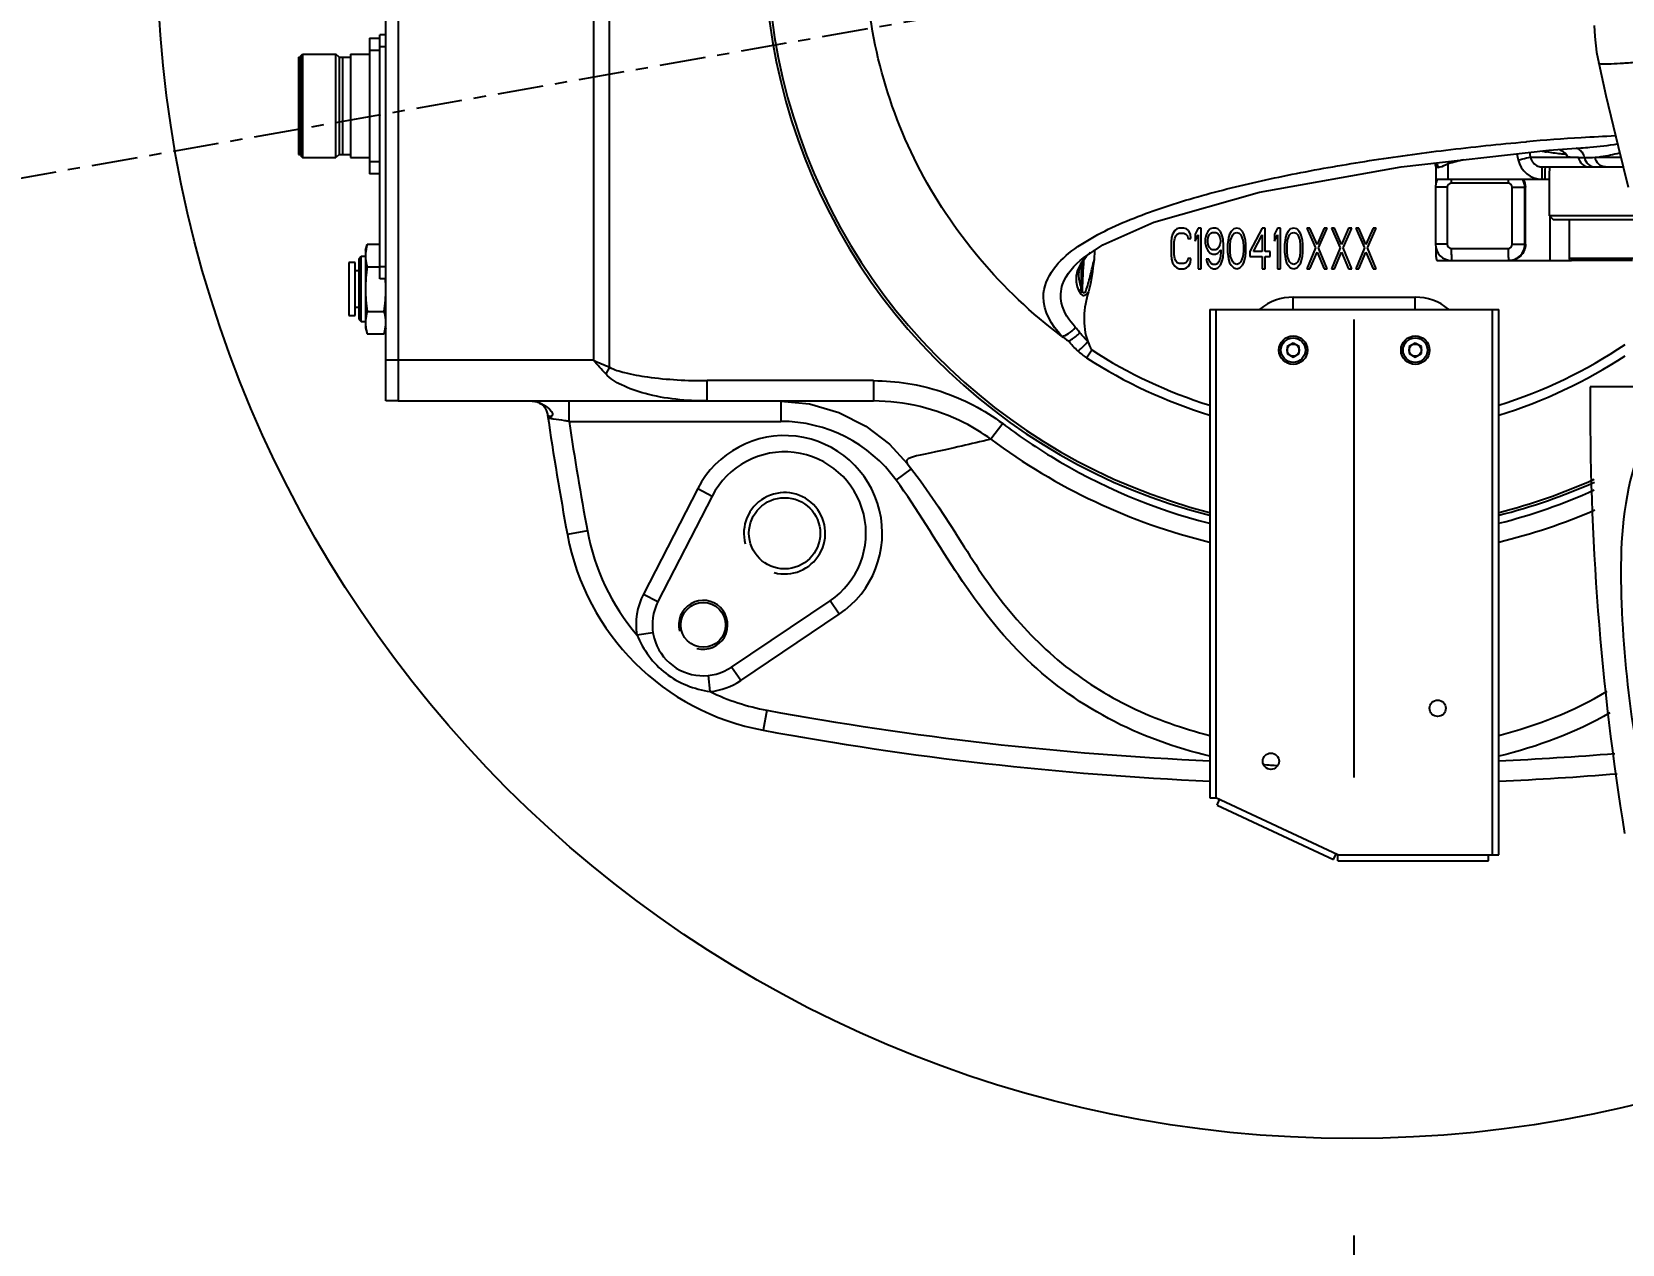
# Model space of a CAD drawing. Header units: millimetres. Extents: x 7426 to 8737, y 124 to 421.
# Drawn here: x 8483.79 to 8496.82, y 199.47 to 209.39 of the extents above; entities that cross this region are included whole.
import ezdxf

# ---------------------------------------------------------------- set-up
doc = ezdxf.new("R2010")
doc.units = ezdxf.units.MM
doc.linetypes.add('CENTER', pattern=[0.6, 0.375, -0.075, 0.075, -0.075])
for name, color, linetype in [('中心线', 7, 'Continuous'), ('外形图', 7, 'Continuous'), ('尺寸标注', 7, 'Continuous')]:
    doc.layers.add(name, color=color, linetype=linetype)
doc.styles.add('微软雅黑', font='msyh.ttc')
doc.dimstyles.new('尺寸标注_1_30比例', dxfattribs={"dimtxt": 2.1, "dimasz": 1.7, "dimexe": 0.5, "dimexo": 0.4, "dimgap": 0.5, "dimtad": 1, "dimdec": 1, "dimlfac": 30, "dimdsep": 46, "dimtxsty": '微软雅黑', "dimcen": 0.09, "dimadec": 0, "dimazin": 0, "dimtp": 0.01, "dimtm": 0.01, "dimtfac": 1, "dimtdec": 1, "dimtofl": 0, "dimtmove": 0, "dimatfit": 3, "dimfxl": 1, "dimtolj": 1, "dimarcsym": 0})

# ---------------------------------------------------------------- blocks, each defined once
blk = doc.blocks.new('*D1306')
at = {"layer": 'Defpoints', "color": 0}
for p in [(8494.444, 210.116), (8494.444, 210.116), (8553.778, 210.116), (8436.012, 199.813), (8484.749, 187.639)]:
    blk.add_point(p, dxfattribs=at)
at = {"layer": '尺寸标注', "color": 0, "lineweight": -2, "ltscale": 10}
blk.add_arc((8494.444, 210.116), 24.479, 193.9799, 356.0201, dxfattribs=at)
at = {"layer": '尺寸标注', "color": 0}
for points in [[(8519.147, 208.407), (8518.581, 208.427), (8518.923, 210.116)], [(8470.968, 204.261), (8470.414, 204.143), (8470.338, 205.865)]]:
    blk.add_solid(points, dxfattribs=at)
at = {"layer": '尺寸标注', "color": 0, "insert": (8501.626, 188.384), "char_height": 2.1, "attachment_point": 5, "rotation": 18.2861, "style": '微软雅黑'}
blk.add_mtext('\\A1;-\\A1;170%%d', dxfattribs=at)

msp = doc.modelspace()

# ---------------------------------------------------------------- linework, layer by layer
at = {"layer": '中心线', "linetype": 'CENTER', "ltscale": 50}
msp.add_line((8494.6243, 150.7873), (8494.6243, 210.1207), dxfattribs=at)
at = {"layer": '外形图', "linetype": 'Continuous'}
for p, q in [((8486.691, 206.3707), (8486.691, 213.8707)), ((8486.791, 213.8707), (8486.791, 206.3707)), ((8488.3929, 213.5373), (8488.3929, 206.704)), ((8488.5237, 206.6479), (8488.5237, 213.5934)), ((8486.641, 207.3707), (8486.641, 209.3707)), ((8486.691, 209.3707), (8486.641, 209.3707)), ((8486.5577, 209.3423), (8486.5577, 208.2323)), ((8486.5577, 209.3423), (8486.641, 209.3423)), ((8486.641, 209.2423), (8486.5577, 209.2423)), ((8486.691, 209.2707), (8486.641, 209.2707)), ((8485.9743, 209.1857), (8485.9743, 208.389)), ((8485.9743, 209.1857), (8485.991, 209.1857)), ((8485.991, 209.194), (8486.0077, 209.2107)), ((8485.991, 209.194), (8485.991, 208.3807)), ((8486.0077, 209.2107), (8486.0077, 208.364)), ((8486.0077, 209.2107), (8486.2827, 209.2107)), ((8486.2827, 208.364), (8486.2827, 209.2107)), ((8486.3077, 209.1857), (8486.2827, 209.2107)), ((8486.3077, 209.1857), (8486.3077, 208.389)), ((8486.3077, 209.1857), (8486.401, 209.1857)), ((8486.3367, 209.1809), (8486.3367, 208.3937)), ((8486.401, 209.2107), (8486.401, 208.364)), ((8486.401, 209.2107), (8486.5577, 209.2107)), ((8496.0305, 208.4931), (8496.0342, 208.4934)), ((8485.9743, 208.389), (8485.991, 208.389)), ((8485.991, 208.3807), (8486.0077, 208.364)), ((8486.0077, 208.364), (8486.2827, 208.364)), ((8486.3077, 208.389), (8486.2827, 208.364)), ((8486.3077, 208.389), (8486.401, 208.389)), ((8486.401, 208.364), (8486.5577, 208.364)), ((8486.5577, 208.3323), (8486.641, 208.3323)), ((8495.0077, 208.2895), (8496.2188, 208.4241)), ((8496.0682, 208.3663), (8496.46, 208.3663)), ((8496.2188, 208.4241), (8496.4815, 208.4431)), ((8496.3634, 208.3896), (8496.3595, 208.39)), ((8496.4815, 208.4431), (8496.4828, 208.4432)), ((8496.5976, 208.3663), (8496.8076, 208.3663)), ((8486.641, 208.2323), (8486.5577, 208.2323)), ((8495.2915, 208.32), (8495.2915, 208.1873)), ((8495.395, 208.1873), (8495.395, 208.3133)), ((8496.1661, 208.2873), (8496.8274, 208.2873)), ((8496.1922, 208.2866), (8496.193, 208.2873)), ((8495.2893, 208.1207), (8495.2893, 207.654)), ((8495.3858, 208.1207), (8495.2893, 208.1207)), ((8495.2915, 208.1873), (8496.225, 208.1873)), ((8495.294, 208.1873), (8495.294, 208.1539)), ((8495.3858, 208.1207), (8495.3858, 207.654)), ((8495.8855, 208.154), (8495.4191, 208.154)), ((8495.9188, 207.654), (8495.9188, 208.1207)), ((8495.9188, 208.1207), (8496.0269, 208.1207)), ((8496.0223, 207.654), (8496.0223, 208.1207)), ((8496.0269, 207.654), (8496.0269, 208.1207)), ((8496.2243, 207.8873), (8496.2243, 208.1873)), ((8496.2243, 207.8873), (8496.2577, 207.854)), ((8497.1243, 207.8873), (8496.2243, 207.8873)), ((8496.2268, 207.8873), (8496.2268, 207.5207)), ((8497.1243, 207.854), (8496.2577, 207.854)), ((8496.386, 207.854), (8496.386, 207.5373)), ((8493.1285, 207.7093), (8493.1243, 207.6739)), ((8493.1368, 207.7377), (8493.1285, 207.7093)), ((8493.1535, 207.7661), (8493.1368, 207.7377)), ((8493.1493, 207.6739), (8493.1535, 207.7022)), ((8493.1702, 207.7802), (8493.1535, 207.7661)), ((8493.1535, 207.7022), (8493.1618, 207.7235)), ((8493.1618, 207.7235), (8493.1743, 207.7377)), ((8493.191, 207.7873), (8493.1702, 207.7802)), ((8493.1743, 207.7377), (8493.191, 207.7448)), ((8493.2285, 207.7873), (8493.191, 207.7873)), ((8493.191, 207.7448), (8493.2285, 207.7448)), ((8493.2493, 207.7802), (8493.2285, 207.7873)), ((8493.2285, 207.7448), (8493.2452, 207.7377)), ((8493.2452, 207.7377), (8493.2577, 207.7235)), ((8493.266, 207.7661), (8493.2493, 207.7802)), ((8493.2577, 207.7235), (8493.2618, 207.7022)), ((8493.2618, 207.7022), (8493.2868, 207.7022)), ((8493.2827, 207.7377), (8493.266, 207.7661)), ((8493.2868, 207.7022), (8493.2827, 207.7377)), ((8493.3452, 207.7873), (8493.3202, 207.7377)), ((8493.3202, 207.7377), (8493.3202, 207.6809)), ((8493.3202, 207.6809), (8493.3452, 207.7306)), ((8493.3702, 207.7873), (8493.3452, 207.7873)), ((8493.3452, 207.7306), (8493.3452, 207.454)), ((8493.3702, 207.454), (8493.3702, 207.7873)), ((8493.4118, 207.7306), (8493.4035, 207.6951)), ((8493.4035, 207.6951), (8493.4035, 207.6668)), ((8493.4243, 207.759), (8493.4118, 207.7306)), ((8493.4452, 207.7802), (8493.4243, 207.759)), ((8493.4243, 207.688), (8493.4285, 207.7093)), ((8493.4243, 207.6739), (8493.4243, 207.688)), ((8493.4285, 207.7093), (8493.4368, 207.7306)), ((8493.4368, 207.7306), (8493.4493, 207.7448)), ((8493.466, 207.7873), (8493.4452, 207.7802)), ((8493.4493, 207.7448), (8493.4618, 207.7519)), ((8493.4618, 207.7519), (8493.491, 207.7519)), ((8493.4868, 207.7873), (8493.466, 207.7873)), ((8493.5077, 207.7802), (8493.4868, 207.7873)), ((8493.491, 207.7519), (8493.5035, 207.7448)), ((8493.5035, 207.7448), (8493.516, 207.7306)), ((8493.5285, 207.759), (8493.5077, 207.7802)), ((8493.516, 207.7306), (8493.5243, 207.7093)), ((8493.5243, 207.7093), (8493.5285, 207.688)), ((8493.541, 207.7306), (8493.5285, 207.759)), ((8493.5285, 207.688), (8493.5285, 207.6739)), ((8493.5493, 207.6951), (8493.541, 207.7306)), ((8493.5535, 207.6455), (8493.5493, 207.6951)), ((8493.591, 207.688), (8493.5868, 207.6526)), ((8493.5952, 207.7093), (8493.591, 207.688)), ((8493.6035, 207.7377), (8493.5952, 207.7093)), ((8493.616, 207.759), (8493.6035, 207.7377)), ((8493.6077, 207.6455), (8493.6118, 207.688)), ((8493.6118, 207.688), (8493.6285, 207.7306)), ((8493.6368, 207.7802), (8493.616, 207.759)), ((8493.6285, 207.7306), (8493.641, 207.7448)), ((8493.6618, 207.7873), (8493.6368, 207.7802)), ((8493.641, 207.7448), (8493.6618, 207.7519)), ((8493.6868, 207.7802), (8493.6618, 207.7873)), ((8493.6618, 207.7519), (8493.6827, 207.7448)), ((8493.6827, 207.7448), (8493.6952, 207.7306)), ((8493.7077, 207.759), (8493.6868, 207.7802)), ((8493.6952, 207.7306), (8493.7118, 207.688)), ((8493.7202, 207.7377), (8493.7077, 207.759)), ((8493.7118, 207.688), (8493.716, 207.6455)), ((8493.7285, 207.7093), (8493.7202, 207.7377)), ((8493.7327, 207.688), (8493.7285, 207.7093)), ((8493.7368, 207.6526), (8493.7327, 207.688)), ((8493.8702, 207.7873), (8493.7702, 207.5958)), ((8493.7993, 207.5958), (8493.8702, 207.7306)), ((8493.8952, 207.7873), (8493.8702, 207.7873)), ((8493.8702, 207.7306), (8493.8702, 207.5958)), ((8493.8952, 207.5958), (8493.8952, 207.7873)), ((8493.9952, 207.7873), (8493.9702, 207.7377)), ((8493.9702, 207.7377), (8493.9702, 207.6809)), ((8493.9702, 207.6809), (8493.9952, 207.7306)), ((8494.0202, 207.7873), (8493.9952, 207.7873)), ((8493.9952, 207.7306), (8493.9952, 207.454)), ((8494.0202, 207.454), (8494.0202, 207.7873)), ((8494.0577, 207.688), (8494.0535, 207.6526)), ((8494.0618, 207.7093), (8494.0577, 207.688)), ((8494.0702, 207.7377), (8494.0618, 207.7093)), ((8494.0827, 207.759), (8494.0702, 207.7377)), ((8494.0743, 207.6455), (8494.0785, 207.688)), ((8494.0785, 207.688), (8494.0952, 207.7306)), ((8494.1035, 207.7802), (8494.0827, 207.759)), ((8494.0952, 207.7306), (8494.1077, 207.7448)), ((8494.1285, 207.7873), (8494.1035, 207.7802)), ((8494.1077, 207.7448), (8494.1285, 207.7519)), ((8494.1535, 207.7802), (8494.1285, 207.7873)), ((8494.1285, 207.7519), (8494.1493, 207.7448)), ((8494.1493, 207.7448), (8494.1618, 207.7306)), ((8494.1743, 207.759), (8494.1535, 207.7802)), ((8494.1618, 207.7306), (8494.1785, 207.688)), ((8494.1868, 207.7377), (8494.1743, 207.759)), ((8494.1785, 207.688), (8494.1827, 207.6455)), ((8494.1952, 207.7093), (8494.1868, 207.7377)), ((8494.1993, 207.688), (8494.1952, 207.7093)), ((8494.2035, 207.6526), (8494.1993, 207.688)), ((8494.2368, 207.7873), (8494.3077, 207.6242)), ((8494.2618, 207.7873), (8494.2368, 207.7873)), ((8494.3202, 207.6526), (8494.2618, 207.7873)), ((8494.3785, 207.7873), (8494.3202, 207.6526)), ((8494.3327, 207.6242), (8494.4035, 207.7873)), ((8494.4035, 207.7873), (8494.3785, 207.7873)), ((8494.4368, 207.7873), (8494.5077, 207.6242)), ((8494.4618, 207.7873), (8494.4368, 207.7873)), ((8494.5202, 207.6526), (8494.4618, 207.7873)), ((8494.5785, 207.7873), (8494.5202, 207.6526)), ((8494.5327, 207.6242), (8494.6035, 207.7873)), ((8494.6035, 207.7873), (8494.5785, 207.7873)), ((8494.6368, 207.7873), (8494.7077, 207.6242)), ((8494.6618, 207.7873), (8494.6368, 207.7873)), ((8494.7202, 207.6526), (8494.6618, 207.7873)), ((8494.7785, 207.7873), (8494.7202, 207.6526)), ((8494.7327, 207.6242), (8494.8035, 207.7873)), ((8494.8035, 207.7873), (8494.7785, 207.7873)), ((8486.4898, 207.554), (8486.4693, 207.5335)), ((8486.4898, 207.0207), (8486.4898, 207.554)), ((8486.5243, 207.554), (8486.4898, 207.554)), ((8486.5243, 207.604), (8486.5375, 207.653)), ((8486.5243, 207.604), (8486.5243, 206.9707)), ((8486.641, 207.653), (8486.5375, 207.653)), ((8492.3977, 207.5115), (8492.4316, 207.5559)), ((8492.4055, 207.5428), (8492.4074, 207.5443)), ((8492.4316, 207.5559), (8492.4453, 207.5694)), ((8492.4966, 207.6037), (8492.4936, 207.526)), ((8492.4969, 207.6114), (8492.4966, 207.6037)), ((8493.1243, 207.6739), (8493.1243, 207.5675)), ((8493.1243, 207.5675), (8493.1285, 207.532)), ((8493.1493, 207.5675), (8493.1493, 207.6739)), ((8493.1535, 207.5391), (8493.1493, 207.5675)), ((8493.4035, 207.6668), (8493.4118, 207.6313)), ((8493.4118, 207.6313), (8493.4243, 207.6029)), ((8493.4285, 207.6526), (8493.4243, 207.6739)), ((8493.4243, 207.6029), (8493.4452, 207.5817)), ((8493.4368, 207.6313), (8493.4285, 207.6526)), ((8493.4493, 207.6171), (8493.4368, 207.6313)), ((8493.4452, 207.5817), (8493.466, 207.5746)), ((8493.4618, 207.61), (8493.4493, 207.6171)), ((8493.491, 207.61), (8493.4618, 207.61)), ((8493.466, 207.5746), (8493.4868, 207.5746)), ((8493.4868, 207.5746), (8493.5077, 207.5817)), ((8493.5035, 207.6171), (8493.491, 207.61)), ((8493.516, 207.6313), (8493.5035, 207.6171)), ((8493.5077, 207.5817), (8493.5327, 207.61)), ((8493.5243, 207.6526), (8493.516, 207.6313)), ((8493.5285, 207.6739), (8493.5243, 207.6526)), ((8493.5285, 207.5533), (8493.5243, 207.532)), ((8493.5327, 207.5958), (8493.5285, 207.5533)), ((8493.5327, 207.61), (8493.5327, 207.5958)), ((8493.541, 207.5107), (8493.5493, 207.5462)), ((8493.5493, 207.5462), (8493.5535, 207.5958)), ((8493.5535, 207.5958), (8493.5535, 207.6455)), ((8493.5868, 207.6526), (8493.5868, 207.5887)), ((8493.5868, 207.5887), (8493.591, 207.5533)), ((8493.591, 207.5533), (8493.5952, 207.532)), ((8493.6077, 207.5958), (8493.6077, 207.6455)), ((8493.6118, 207.5533), (8493.6077, 207.5958)), ((8493.6285, 207.5107), (8493.6118, 207.5533)), ((8493.7118, 207.5533), (8493.6952, 207.5107)), ((8493.716, 207.5958), (8493.7118, 207.5533)), ((8493.716, 207.6455), (8493.716, 207.5958)), ((8493.7285, 207.532), (8493.7327, 207.5533)), ((8493.7327, 207.5533), (8493.7368, 207.5887)), ((8493.7368, 207.5887), (8493.7368, 207.6526)), ((8493.7702, 207.5958), (8493.7702, 207.5533)), ((8493.7702, 207.5533), (8493.8702, 207.5533)), ((8493.8702, 207.5958), (8493.7993, 207.5958)), ((8493.8702, 207.5533), (8493.8702, 207.454)), ((8493.9368, 207.5958), (8493.8952, 207.5958)), ((8493.8952, 207.454), (8493.8952, 207.5533)), ((8493.8952, 207.5533), (8493.9368, 207.5533)), ((8493.9368, 207.5533), (8493.9368, 207.5958)), ((8494.0535, 207.6526), (8494.0535, 207.5887)), ((8494.0535, 207.5887), (8494.0577, 207.5533)), ((8494.0577, 207.5533), (8494.0618, 207.532)), ((8494.0743, 207.5958), (8494.0743, 207.6455)), ((8494.0785, 207.5533), (8494.0743, 207.5958)), ((8494.0952, 207.5107), (8494.0785, 207.5533)), ((8494.1785, 207.5533), (8494.1618, 207.5107)), ((8494.1827, 207.5958), (8494.1785, 207.5533)), ((8494.1827, 207.6455), (8494.1827, 207.5958)), ((8494.1952, 207.532), (8494.1993, 207.5533)), ((8494.1993, 207.5533), (8494.2035, 207.5887)), ((8494.2035, 207.5887), (8494.2035, 207.6526)), ((8494.3077, 207.6242), (8494.2368, 207.454)), ((8494.2618, 207.454), (8494.3202, 207.5887)), ((8494.3202, 207.5887), (8494.3785, 207.454)), ((8494.4035, 207.454), (8494.3327, 207.6242)), ((8494.5077, 207.6242), (8494.4368, 207.454)), ((8494.4618, 207.454), (8494.5202, 207.5887)), ((8494.5202, 207.5887), (8494.5785, 207.454)), ((8494.6035, 207.454), (8494.5327, 207.6242)), ((8494.7077, 207.6242), (8494.6368, 207.454)), ((8494.6618, 207.454), (8494.7202, 207.5887)), ((8494.7202, 207.5887), (8494.7785, 207.454)), ((8494.8035, 207.454), (8494.7327, 207.6242)), ((8495.3858, 207.654), (8495.2893, 207.654)), ((8495.294, 207.6208), (8495.294, 207.554)), ((8495.4191, 207.6207), (8495.8855, 207.6207)), ((8495.9188, 207.654), (8496.0269, 207.654)), ((8486.3893, 207.504), (8486.3893, 207.0707)), ((8486.4393, 207.504), (8486.3893, 207.504)), ((8486.4393, 207.0707), (8486.4393, 207.504)), ((8486.4693, 207.4365), (8486.4393, 207.4365)), ((8486.4693, 207.5335), (8486.4693, 207.0411)), ((8486.5375, 207.4702), (8486.641, 207.4702)), ((8486.691, 207.4707), (8486.641, 207.4707)), ((8492.3671, 207.4262), (8492.367, 207.425)), ((8492.3879, 207.2963), (8492.391, 207.4244)), ((8492.391, 207.4244), (8492.3928, 207.5017)), ((8493.1285, 207.532), (8493.1368, 207.5036)), ((8493.1368, 207.5036), (8493.1535, 207.4753)), ((8493.1618, 207.5178), (8493.1535, 207.5391)), ((8493.1535, 207.4753), (8493.1702, 207.4611)), ((8493.1743, 207.5036), (8493.1618, 207.5178)), ((8493.1702, 207.4611), (8493.191, 207.454)), ((8493.191, 207.4965), (8493.1743, 207.5036)), ((8493.2285, 207.4965), (8493.191, 207.4965)), ((8493.191, 207.454), (8493.2285, 207.454)), ((8493.2452, 207.5036), (8493.2285, 207.4965)), ((8493.2285, 207.454), (8493.2493, 207.4611)), ((8493.2577, 207.5178), (8493.2452, 207.5036)), ((8493.2493, 207.4611), (8493.266, 207.4753)), ((8493.2618, 207.5391), (8493.2577, 207.5178)), ((8493.2868, 207.5391), (8493.2618, 207.5391)), ((8493.266, 207.4753), (8493.2827, 207.5036)), ((8493.2827, 207.5036), (8493.2868, 207.5391)), ((8493.3452, 207.454), (8493.3702, 207.454)), ((8493.4118, 207.532), (8493.416, 207.5107)), ((8493.4327, 207.532), (8493.4118, 207.532)), ((8493.416, 207.5107), (8493.4285, 207.4824)), ((8493.4285, 207.4824), (8493.4493, 207.4611)), ((8493.441, 207.5107), (8493.4327, 207.532)), ((8493.4535, 207.4965), (8493.441, 207.5107)), ((8493.4493, 207.4611), (8493.4702, 207.454)), ((8493.466, 207.4895), (8493.4535, 207.4965)), ((8493.491, 207.4895), (8493.466, 207.4895)), ((8493.4702, 207.454), (8493.4868, 207.454)), ((8493.4868, 207.454), (8493.5077, 207.4611)), ((8493.5035, 207.4965), (8493.491, 207.4895)), ((8493.516, 207.5107), (8493.5035, 207.4965)), ((8493.5077, 207.4611), (8493.5285, 207.4824)), ((8493.5243, 207.532), (8493.516, 207.5107)), ((8493.5285, 207.4824), (8493.541, 207.5107)), ((8493.5952, 207.532), (8493.6035, 207.5036)), ((8493.6035, 207.5036), (8493.616, 207.4824)), ((8493.616, 207.4824), (8493.6368, 207.4611)), ((8493.641, 207.4965), (8493.6285, 207.5107)), ((8493.6368, 207.4611), (8493.6618, 207.454)), ((8493.6618, 207.4895), (8493.641, 207.4965)), ((8493.6827, 207.4965), (8493.6618, 207.4895)), ((8493.6618, 207.454), (8493.6868, 207.4611)), ((8493.6952, 207.5107), (8493.6827, 207.4965)), ((8493.6868, 207.4611), (8493.7077, 207.4824)), ((8493.7077, 207.4824), (8493.7202, 207.5036)), ((8493.7202, 207.5036), (8493.7285, 207.532)), ((8493.8702, 207.454), (8493.8952, 207.454)), ((8493.9952, 207.454), (8494.0202, 207.454)), ((8494.0618, 207.532), (8494.0702, 207.5036)), ((8494.0702, 207.5036), (8494.0827, 207.4824)), ((8494.0827, 207.4824), (8494.1035, 207.4611)), ((8494.1077, 207.4965), (8494.0952, 207.5107)), ((8494.1035, 207.4611), (8494.1285, 207.454)), ((8494.1285, 207.4895), (8494.1077, 207.4965)), ((8494.1493, 207.4965), (8494.1285, 207.4895)), ((8494.1285, 207.454), (8494.1535, 207.4611)), ((8494.1618, 207.5107), (8494.1493, 207.4965)), ((8494.1535, 207.4611), (8494.1743, 207.4824)), ((8494.1743, 207.4824), (8494.1868, 207.5036)), ((8494.1868, 207.5036), (8494.1952, 207.532)), ((8494.2368, 207.454), (8494.2618, 207.454)), ((8494.3785, 207.454), (8494.4035, 207.454)), ((8494.4368, 207.454), (8494.4618, 207.454)), ((8494.5785, 207.454), (8494.6035, 207.454)), ((8494.6368, 207.454), (8494.6618, 207.454)), ((8494.7785, 207.454), (8494.8035, 207.454)), ((8495.2998, 207.5207), (8495.4226, 207.5207)), ((8495.4226, 207.5207), (8495.8937, 207.5207)), ((8495.8937, 207.5207), (8496.404, 207.5207)), ((8496.9193, 207.5373), (8496.386, 207.5373)), ((8496.9027, 207.5207), (8496.4027, 207.5207)), ((8486.691, 207.3707), (8486.641, 207.3707)), ((8494.1243, 207.1207), (8494.1243, 207.2207)), ((8494.1243, 207.2207), (8495.1243, 207.2207)), ((8495.1243, 207.1207), (8495.1243, 207.2207)), ((8486.3893, 207.0707), (8486.4393, 207.0707)), ((8486.4393, 207.1382), (8486.4693, 207.1382)), ((8486.4693, 207.0411), (8486.4898, 207.0207)), ((8486.5375, 207.1045), (8486.6779, 207.1045)), ((8493.441, 207.1207), (8493.441, 203.1207)), ((8493.441, 207.1207), (8495.8077, 207.1207)), ((8493.491, 207.1207), (8493.491, 203.1207)), ((8495.7577, 202.6544), (8495.7577, 207.1207)), ((8495.8077, 202.6544), (8495.8077, 207.1207)), ((8486.4898, 207.0207), (8486.5243, 207.0207)), ((8486.5243, 206.9707), (8486.5375, 206.9217)), ((8486.5375, 206.9217), (8486.6779, 206.9217)), ((8486.691, 206.9707), (8486.6779, 206.9217)), ((8492.4315, 206.7243), (8492.4735, 206.7892)), ((8494.1243, 206.8451), (8494.0743, 206.8162)), ((8494.0743, 206.8162), (8494.0743, 206.7585)), ((8494.1743, 206.8162), (8494.1243, 206.8451)), ((8494.1743, 206.7585), (8494.1743, 206.8162)), ((8495.1243, 206.8451), (8495.0743, 206.8162)), ((8495.0743, 206.8162), (8495.0743, 206.7585)), ((8495.1743, 206.8162), (8495.1243, 206.8451)), ((8495.1743, 206.7585), (8495.1743, 206.8162)), ((8486.791, 206.704), (8486.691, 206.704)), ((8488.3929, 206.704), (8486.791, 206.704)), ((8488.5237, 206.6479), (8488.4929, 206.5919)), ((8494.0743, 206.7585), (8494.1243, 206.7296)), ((8494.1243, 206.7296), (8494.1743, 206.7585)), ((8495.0743, 206.7585), (8495.1243, 206.7296)), ((8495.1243, 206.7296), (8495.1743, 206.7585)), ((8489.324, 206.3707), (8489.324, 206.5373)), ((8490.6854, 206.5373), (8489.324, 206.5373)), ((8490.6854, 206.5373), (8490.6854, 206.3707)), ((8497.2641, 206.4873), (8496.5579, 206.4873)), ((8486.791, 206.3707), (8486.691, 206.3707)), ((8486.791, 206.3707), (8490.6854, 206.3707)), ((8488.0164, 206.2555), (8488.0164, 206.2559)), ((8488.1925, 206.204), (8488.1925, 206.3707)), ((8489.9268, 206.3693), (8489.9268, 206.204)), ((8488.021, 206.2284), (8488.0204, 206.2283)), ((8488.0205, 206.2283), (8488.021, 206.2283)), ((8488.0219, 206.2288), (8488.021, 206.2286)), ((8488.0214, 206.2284), (8488.0218, 206.2284)), ((8488.0224, 206.2288), (8488.0219, 206.2288)), ((8488.0224, 206.2292), (8488.028, 206.2319)), ((8488.028, 206.2319), (8488.0319, 206.2342)), ((8488.0311, 206.2334), (8488.0352, 206.2355)), ((8488.0352, 206.2355), (8488.0406, 206.2384)), ((8488.1925, 206.204), (8489.9267, 206.204)), ((8491.7444, 206.1852), (8491.6484, 206.0577)), ((8490.8716, 205.7228), (8490.9969, 205.8138)), ((8489.2462, 205.6531), (8488.8018, 204.7888)), ((8489.3648, 205.5921), (8488.9204, 204.7278)), ((8489.2462, 205.6531), (8489.3648, 205.5921)), ((8488.3421, 205.3084), (8488.1782, 205.2781)), ((8491.3568, 205.2913), (8491.3591, 205.2875)), ((8488.8018, 204.7888), (8488.9204, 204.7278)), ((8489.5236, 204.1917), (8490.3299, 204.7342)), ((8490.4043, 204.6236), (8490.3299, 204.7342)), ((8489.5981, 204.081), (8490.4043, 204.6236)), ((8488.7472, 204.455), (8488.879, 204.475)), ((8489.5981, 204.081), (8489.5236, 204.1917)), ((8489.3479, 203.9903), (8489.3341, 204.1229)), ((8489.812, 203.8385), (8489.7818, 203.6746)), ((8493.441, 203.1207), (8493.491, 203.1207)), ((8494.491, 202.6544), (8493.491, 203.1207)), ((8493.5001, 203.0613), (8493.5212, 203.1066)), ((8493.5001, 203.0613), (8494.4548, 202.6161)), ((8494.4548, 202.6161), (8494.4759, 202.6614)), ((8494.491, 202.6044), (8494.491, 202.6544)), ((8494.491, 202.6544), (8495.8077, 202.6544)), ((8494.491, 202.6044), (8495.7243, 202.6044)), ((8495.7243, 202.6044), (8495.7243, 202.6544))]:
    msp.add_line(p, q, dxfattribs=at)
at = {"layer": '外形图', "linetype": 'CENTER'}
msp.add_line((8494.6243, 210.1207), (8436.1924, 199.8175), dxfattribs=at)
at = {"layer": '外形图', "linetype": 'Continuous'}
for points in [[(8496.5887, 209.4447), (8496.594, 209.3557), (8496.6098, 209.2281), (8496.6274, 209.1362)], [(8496.6274, 209.1362), (8496.6866, 208.873), (8496.7852, 208.4557), (8496.8692, 208.1207)], [(8492.4055, 207.5428), (8492.5649, 207.6494), (8492.9822, 207.8364), (8493.8484, 208.0813), (8495.0077, 208.2895)], [(8492.367, 207.425), (8492.3762, 207.4682), (8492.3977, 207.5115)], [(8487.8882, 206.3707), (8487.8914, 206.3706), (8487.8958, 206.3703), (8487.901, 206.3698), (8487.9071, 206.3689), (8487.9142, 206.3676), (8487.9222, 206.3656), (8487.931, 206.3628), (8487.9404, 206.359), (8487.9504, 206.3541), (8487.9612, 206.3475), (8487.9726, 206.3388), (8487.9841, 206.3274), (8487.9931, 206.3161), (8487.9996, 206.3057), (8488.0043, 206.2967), (8488.0079, 206.2882), (8488.0109, 206.2798), (8488.0132, 206.2718), (8488.0149, 206.2642), (8488.0162, 206.2571), (8488.0164, 206.2559)], [(8489.9267, 206.3693), (8490.1622, 206.3471), (8490.4015, 206.2778), (8490.6227, 206.1659), (8490.8182, 206.016), (8490.9621, 205.8599)], [(8490.9621, 205.8599), (8491.0701, 205.7171), (8491.2194, 205.504), (8491.3568, 205.2913)]]:
    msp.add_lwpolyline(points, dxfattribs=at)
at = {"layer": '外形图'}
msp.add_circle((8494.6063, 210.1207), 9.7901, dxfattribs=at)
at = {"layer": '外形图', "linetype": 'Continuous'}
for centre, radius in [((8494.1243, 206.7873), 0.1167), ((8495.1243, 206.7873), 0.1167), ((8494.1243, 206.7873), 0.1), ((8494.1243, 206.7873), 0.05), ((8495.1243, 206.7873), 0.1), ((8495.1243, 206.7873), 0.05), ((8489.9577, 205.2873), 0.2917), ((8489.291, 204.5373), 0.1833), ((8495.3077, 203.854), 0.0667), ((8493.9414, 203.4207), 0.0667)]:
    msp.add_circle(centre, radius, dxfattribs=at)
at = {"layer": '外形图'}
msp.add_arc((8494.6243, 210.1207), 59.3333, 190, 44.357129, dxfattribs=at)
at = {"layer": '外形图', "linetype": 'Continuous'}
for centre, radius, start, end in [((8494.6243, 210.1207), 4.8333, 131.33389, 255.79725), ((8494.6243, 210.1207), 4.8106, 130.72952, 255.74641), ((8497.5803, 190.5556), 18.0044, 93.49214, 94.92609), ((8497.4554, 192.5722), 15.9838, 92.47574, 93.48584), ((8497.7095, 208.9291), 2.395, 194.42663, 194.89878), ((8506.0625, 168.2602), 41.4493, 104.73429, 104.91356), ((8504.2137, 210.1205), 8.4355, 191.8039, 192.14916), ((8496.1626, 208.3873), 0.2, 192.14483, 269.9959), ((8504.2172, 210.1205), 8.3356, 191.867, 192.14899), ((8496.3446, 209.1807), 0.7836, 256.71197, 259.34746), ((8496.6623, 211.8858), 3.5254, 265.27591, 266.71051), ((8496.7318, 217.5607), 9.1984, 268.30574, 268.6156), ((8495.4237, 208.1205), 0.1343, 160.07575, 179.92539), ((8495.4229, 208.1205), 0.1336, 150.0124, 159.99027), ((8495.4192, 208.1207), 0.0333, 90.01812, 180.01679), ((8498.1787, 208.1541), 2.7595, 179.31034, 180.00297), ((8498.645, 208.1541), 2.7595, 179.31034, 180.00297), ((8495.8855, 208.1207), 0.0333, 359.98321, 89.98188), ((8492.851, 207.1673), 0.5723, 133.11894, 135.68009), ((8495.4226, 207.654), 0.1333, 179.99571, 269.99496), ((8495.3948, 207.5541), 0.1008, 180.06932, 199.39027), ((8495.4192, 207.654), 0.0333, 179.98321, 269.98188), ((8495.8855, 207.654), 0.0333, 270.01812, 0.01679), ((8504.9127, 206.7466), 12.5293, 176.43976, 177.56657), ((8496.4027, 207.5373), 0.0167, 180, 270), ((8485.4656, 207.2866), 1.2254, 0.03587, 3.92784), ((8492.8157, 207.4493), 0.4543, 199.67557, 202.07166), ((8492.58, 207.3774), 0.2367, 208.28608, 212.27032), ((8494.1243, 206.7873), 0.4333, 90, 129.03424), ((8495.1243, 206.7873), 0.4333, 50.96565, 90), ((8494.6243, 210.1207), 4.0127, 233.31241, 234.29437), ((8492.7029, 207.1452), 0.5008, 226.88219, 237.19419), ((8492.9157, 207.0346), 0.5058, 200.46087, 209.02095), ((8494.6243, 210.1207), 3.9655, 237.15284, 252.62459), ((8494.6243, 210.1207), 3.9655, 287.37223, 304.01565), ((8494.6243, 210.1207), 4.0428, 237.15276, 252.96597), ((8494.6243, 210.1207), 4.0428, 287.0259, 303.28023), ((8518.2239, 206.3122), 21.6667, 179.53679, 189.25566), ((8514.4015, 210.1207), 26.6667, 188.33395, 190.46271), ((8514.4015, 210.1207), 26.5, 188.49938, 190.46271), ((8489.9269, 205.0361), 1.1679, 36.0158, 90.00942), ((8489.9577, 205.2873), 0.8, 303.94004, 152.79288), ((8494.6068, 210.0225), 4.9469, 233.27145, 256.33502), ((8489.9577, 205.2873), 0.6667, 303.94004, 152.79288), ((8494.6243, 210.1207), 4.8106, 284.28159, 294.1328), ((8489.9577, 205.2873), 0.3333, 255, 195), ((8494.6397, 209.9642), 4.7416, 284.27699, 294.28329), ((8494.6243, 210.1207), 4.8333, 284.20275, 294.01873), ((8494.6349, 210.0448), 4.9702, 283.65808, 293.24664), ((8490.145, 205.6413), 2, 190.46271, 259.53729), ((8490.145, 205.6413), 1.8333, 190.46271, 220.32162), ((8489.291, 204.5373), 0.55, 152.79288, 188.60938), ((8489.291, 204.5373), 0.4167, 152.79288, 303.94004), ((8489.291, 204.5373), 0.2, 255, 195), ((8489.291, 204.5373), 0.55, 275.94339, 303.94004), ((8490.145, 205.6413), 1.8333, 244.2312, 259.53729), ((8494.6243, 229.8978), 26.5, 259.53729, 267.43985), ((8494.6243, 229.8978), 26.6667, 259.53729, 267.45616), ((8494.5623, 211.7166), 8.3505, 265.29711, 266.13859), ((8494.6243, 229.8978), 26.5, 272.56015, 274.61973), ((8494.6243, 229.8978), 26.6667, 272.54384, 274.63446)]:
    msp.add_arc(centre, radius, start, end, dxfattribs=at)
for points, knots in [([(8492.2269, 206.9028), (8491.7363, 207.2681), (8491.1167, 208.0046), (8490.6908, 209.1639), (8490.6166, 209.7817), (8490.6119, 210.0895)], [0, 0, 0, 0, 0.4983517, 0.7491738, 1, 1, 1, 1]), ([(8496.9465, 209.144), (8496.9068, 209.1412), (8496.8336, 209.1359), (8496.7386, 209.1303), (8496.6718, 209.1278), (8496.6412, 209.1304), (8496.6282, 209.133), (8496.6274, 209.1362)], [0, 0, 0, 0, 0.3719653, 0.6829375, 0.9033229, 0.9694455, 1, 1, 1, 1]), ([(8492.2269, 206.9028), (8492.1477, 206.9897), (8492.0289, 207.1857), (8492.1463, 207.4648), (8492.3347, 207.6251), (8492.5515, 207.7537), (8492.7903, 207.8607), (8493.1325, 207.9862), (8493.5869, 208.1148), (8494.1575, 208.24), (8494.7564, 208.3441), (8495.3834, 208.43), (8495.8116, 208.4742), (8496.0305, 208.4931)], [0, 0, 0, 0, 0.0756213, 0.127856, 0.179441, 0.2334367, 0.2895944, 0.3475265, 0.4677252, 0.5930027, 0.7231975, 0.8586692, 1, 1, 1, 1]), ([(8496.4828, 208.4432), (8496.5069, 208.4447), (8496.6064, 208.4527), (8496.7055, 208.4652), (8496.7805, 208.4755)], [0, 0, 0, 0, 0.2424161, 1, 1, 1, 1]), ([(8495.9671, 208.3452), (8495.9795, 208.3479), (8496.0132, 208.3544), (8496.0465, 208.3645), (8496.0682, 208.3663)], [0, 0, 0, 0, 0.3677948, 1, 1, 1, 1]), ([(8496.3595, 208.39), (8496.3446, 208.3913), (8496.2911, 208.3964), (8496.2378, 208.4034), (8496.1998, 208.4106)], [0, 0, 0, 0, 0.2793876, 1, 1, 1, 1]), ([(8496.46, 208.3663), (8496.4642, 208.345), (8496.4851, 208.3046), (8496.5282, 208.2873), (8496.5486, 208.2873)], [0, 0, 0, 0, 0.5154325, 1, 1, 1, 1]), ([(8496.5095, 208.3649), (8496.5138, 208.344), (8496.5345, 208.3045), (8496.5768, 208.2873), (8496.5967, 208.2873)], [0, 0, 0, 0, 0.5172642, 1, 1, 1, 1]), ([(8496.5976, 208.3663), (8496.6136, 208.3678), (8496.6812, 208.3763), (8496.7478, 208.3909), (8496.7982, 208.4033)], [0, 0, 0, 0, 0.2367004, 1, 1, 1, 1]), ([(8496.6829, 208.2873), (8496.6632, 208.2873), (8496.6211, 208.3052), (8496.6015, 208.3452), (8496.5976, 208.3663)], [0, 0, 0, 0, 0.4787957, 1, 1, 1, 1]), ([(8495.3104, 208.2802), (8495.3045, 208.2789), (8495.2882, 208.2924), (8495.2916, 208.3091), (8495.2915, 208.3188)], [0, 0, 0, 0, 0.3838559, 1, 1, 1, 1]), ([(8495.395, 208.3133), (8495.3873, 208.3095), (8495.3598, 208.2969), (8495.3316, 208.285), (8495.3104, 208.2802)], [0, 0, 0, 0, 0.2844005, 1, 1, 1, 1]), ([(8496.1626, 208.1873), (8496.1626, 208.2001), (8496.1632, 208.2229), (8496.1621, 208.2563), (8496.1665, 208.2717), (8496.1635, 208.2873), (8496.1661, 208.2873)], [0, 0, 0, 0, 0.3820982, 0.7061058, 0.9228368, 1, 1, 1, 1]), ([(8496.1889, 208.1873), (8496.1888, 208.1977), (8496.1894, 208.2295), (8496.1875, 208.2616), (8496.1911, 208.2827)], [0, 0, 0, 0, 0.3262368, 1, 1, 1, 1]), ([(8496.1911, 208.2827), (8496.1912, 208.2835), (8496.1915, 208.2849), (8496.1919, 208.2862), (8496.1922, 208.2866)], [0, 0, 0, 0, 0.5985884, 1, 1, 1, 1]), ([(8496.225, 208.1873), (8496.225, 208.2131), (8496.2251, 208.2465), (8496.2256, 208.2799), (8496.2258, 208.2875)], [0, 0, 0, 0, 0.7715109, 1, 1, 1, 1]), ([(8486.5375, 207.653), (8486.5354, 207.6454), (8486.5281, 207.6155), (8486.5243, 207.5846), (8486.5243, 207.5616)], [0, 0, 0, 0, 0.2531835, 1, 1, 1, 1]), ([(8486.5243, 207.5616), (8486.5243, 207.5539), (8486.5255, 207.5231), (8486.5314, 207.4926), (8486.5375, 207.4702)], [0, 0, 0, 0, 0.2479704, 1, 1, 1, 1]), ([(8495.4191, 207.6207), (8495.4191, 207.6142), (8495.4192, 207.6014), (8495.4194, 207.5829), (8495.4197, 207.5658), (8495.4201, 207.5508), (8495.4206, 207.5386), (8495.4211, 207.5302), (8495.4216, 207.5253), (8495.4219, 207.5228), (8495.4222, 207.5215), (8495.4224, 207.5207), (8495.4226, 207.5207)], [0, 0, 0, 0, 0.1946526, 0.3818199, 0.5543453, 0.7055972, 0.8297889, 0.9221851, 0.9553265, 0.9793482, 0.9941056, 1, 1, 1, 1]), ([(8495.8855, 207.6207), (8495.8855, 207.6142), (8495.8856, 207.6014), (8495.8858, 207.5829), (8495.8861, 207.5658), (8495.8865, 207.5508), (8495.887, 207.5386), (8495.8875, 207.5302), (8495.888, 207.5253), (8495.8883, 207.5228), (8495.8885, 207.5215), (8495.8888, 207.5207), (8495.889, 207.5207)], [0, 0, 0, 0, 0.1946526, 0.3818199, 0.5543453, 0.7055972, 0.8297889, 0.9221851, 0.9553265, 0.9793482, 0.9941056, 1, 1, 1, 1]), ([(8495.889, 207.5207), (8495.9064, 207.5207), (8495.9414, 207.5276), (8495.9857, 207.5573), (8496.0153, 207.6016), (8496.0223, 207.6367), (8496.0223, 207.654)], [0, 0, 0, 0, 0.2499283, 0.4999005, 0.749931, 1, 1, 1, 1]), ([(8496.0269, 207.654), (8496.0269, 207.6367), (8496.02, 207.6016), (8495.9903, 207.5573), (8495.946, 207.5276), (8495.911, 207.5207), (8495.8937, 207.5207)], [0, 0, 0, 0, 0.250069, 0.5000995, 0.7500717, 1, 1, 1, 1]), ([(8492.3392, 206.9753), (8492.2886, 207.0309), (8492.2114, 207.1424), (8492.2247, 207.3735), (8492.3339, 207.4852), (8492.4055, 207.5428)], [0, 0, 0, 0, 0.3433349, 0.5801976, 1, 1, 1, 1]), ([(8492.367, 207.425), (8492.3664, 207.4153), (8492.366, 207.3716), (8492.3763, 207.3282), (8492.3879, 207.2963)], [0, 0, 0, 0, 0.2220515, 1, 1, 1, 1]), ([(8492.3947, 207.2786), (8492.3962, 207.2731), (8492.3975, 207.2627), (8492.4158, 207.252), (8492.4252, 207.2722), (8492.4369, 207.3004), (8492.4499, 207.3479), (8492.4696, 207.4263), (8492.4838, 207.4862), (8492.4936, 207.526)], [0, 0, 0, 0, 0.0538133, 0.0981563, 0.1545511, 0.2193447, 0.4130507, 0.6084381, 1, 1, 1, 1]), ([(8492.3487, 207.4067), (8492.3467, 207.3961), (8492.341, 207.348), (8492.3538, 207.2983), (8492.3716, 207.2653)], [0, 0, 0, 0, 0.223846, 1, 1, 1, 1]), ([(8492.3799, 207.251), (8492.3859, 207.2414), (8492.417, 207.2243), (8492.4368, 207.2527), (8492.4463, 207.2651)], [0, 0, 0, 0, 0.4206771, 1, 1, 1, 1]), ([(8486.5375, 207.1045), (8486.5354, 207.097), (8486.5281, 207.067), (8486.5243, 207.0361), (8486.5243, 207.0131)], [0, 0, 0, 0, 0.2531835, 1, 1, 1, 1]), ([(8486.691, 207.0131), (8486.691, 207.0207), (8486.6898, 207.0516), (8486.6839, 207.0821), (8486.6779, 207.1045)], [0, 0, 0, 0, 0.2479704, 1, 1, 1, 1]), ([(8486.6779, 206.9217), (8486.6799, 206.9292), (8486.6871, 206.9588), (8486.6909, 206.9895), (8486.691, 207.0123)], [0, 0, 0, 0, 0.2531656, 1, 1, 1, 1]), ([(8492.2269, 206.9028), (8492.2469, 206.9018), (8492.2909, 206.9237), (8492.3244, 206.9544), (8492.3397, 206.9749)], [0, 0, 0, 0, 0.4393858, 1, 1, 1, 1]), ([(8492.2824, 206.8622), (8492.2903, 206.8652), (8492.3251, 206.8827), (8492.356, 206.9076), (8492.3768, 206.93)], [0, 0, 0, 0, 0.2157612, 1, 1, 1, 1]), ([(8492.3606, 206.7796), (8492.3671, 206.784), (8492.3968, 206.8073), (8492.4231, 206.8347), (8492.4419, 206.8578)], [0, 0, 0, 0, 0.2094384, 1, 1, 1, 1]), ([(8488.5237, 206.6479), (8488.5621, 206.6268), (8488.6662, 206.5952), (8488.9325, 206.5481), (8489.1605, 206.5373), (8489.324, 206.5373)], [0, 0, 0, 0, 0.1620147, 0.396279, 1, 1, 1, 1]), ([(8489.324, 206.3707), (8489.1533, 206.3707), (8488.9109, 206.3943), (8488.6342, 206.4883), (8488.5288, 206.5539), (8488.4929, 206.5919)], [0, 0, 0, 0, 0.5848997, 0.8210153, 1, 1, 1, 1]), ([(8490.6854, 206.5373), (8490.8734, 206.5373), (8491.2526, 206.4761), (8491.5935, 206.2987), (8491.7444, 206.1852)], [0, 0, 0, 0, 0.4990989, 1, 1, 1, 1]), ([(8497.2643, 206.4399), (8497.0651, 206.2553), (8496.8088, 205.6553), (8496.7916, 204.3419), (8496.9463, 203.2951), (8497.1544, 202.6217)], [0, 0, 0, 0, 0.2067045, 0.4635105, 1, 1, 1, 1]), ([(8487.8881, 206.3707), (8487.906, 206.3707), (8487.9675, 206.3631), (8488.0926, 206.2687), (8488.0467, 206.2418)], [0, 0, 0, 0, 0.2518374, 1, 1, 1, 1]), ([(8488.0205, 206.2498), (8488.0194, 206.2505), (8488.0176, 206.2522), (8488.0166, 206.2545), (8488.0164, 206.2555)], [0, 0, 0, 0, 0.549257, 1, 1, 1, 1]), ([(8488.0406, 206.2384), (8488.0417, 206.239), (8488.0441, 206.2405), (8488.0464, 206.2421), (8488.0477, 206.243)], [0, 0, 0, 0, 0.4547676, 1, 1, 1, 1]), ([(8491.6484, 206.0577), (8491.5791, 206.1083), (8491.2882, 206.2868), (8490.9403, 206.3707), (8490.6854, 206.3707)], [0, 0, 0, 0, 0.2518523, 1, 1, 1, 1]), ([(8488.0189, 206.2386), (8488.0191, 206.2377), (8488.0209, 206.2358), (8488.0232, 206.2351), (8488.0246, 206.2347)], [0, 0, 0, 0, 0.3746628, 1, 1, 1, 1]), ([(8488.0624, 206.2224), (8488.0576, 206.2231), (8488.0442, 206.2246), (8488.031, 206.2276), (8488.0224, 206.2288)], [0, 0, 0, 0, 0.3564646, 1, 1, 1, 1]), ([(8488.0246, 206.2347), (8488.0256, 206.2344), (8488.0277, 206.2339), (8488.0299, 206.2336), (8488.0311, 206.2334)], [0, 0, 0, 0, 0.4585378, 1, 1, 1, 1]), ([(8488.1925, 206.204), (8488.1804, 206.2057), (8488.1371, 206.2119), (8488.0937, 206.2182), (8488.0624, 206.2224)], [0, 0, 0, 0, 0.2789966, 1, 1, 1, 1]), ([(8491.7444, 206.1852), (8491.8711, 206.0899), (8492.3909, 205.7354), (8492.982, 205.4857), (8493.4376, 205.3696)], [0, 0, 0, 0, 0.2522161, 1, 1, 1, 1]), ([(8491.6484, 206.0577), (8491.4648, 206.0154), (8491.3527, 205.9847), (8490.9305, 205.9002), (8490.9621, 205.8599)], [0, 0, 0, 0, 0.7862189, 1, 1, 1, 1]), ([(8493.4408, 203.4614), (8493.1541, 203.5303), (8492.5936, 203.7313), (8491.8709, 204.2624), (8491.3396, 204.9751), (8491.0446, 205.4847), (8490.8716, 205.7228)], [0, 0, 0, 0, 0.2505388, 0.49975, 0.7498894, 1, 1, 1, 1]), ([(8491.3591, 205.2875), (8491.4822, 205.0906), (8491.7306, 204.7028), (8492.2078, 204.204), (8492.7886, 203.8379), (8493.2196, 203.688), (8493.4407, 203.6324)], [0, 0, 0, 0, 0.2546071, 0.5036368, 0.7500247, 1, 1, 1, 1]), ([(8488.7472, 204.455), (8488.7987, 204.3342), (8488.9596, 204.1089), (8489.2182, 204.0099), (8489.3479, 203.9903)], [0, 0, 0, 0, 0.5000957, 1, 1, 1, 1])]:
    msp.add_open_spline(points, degree=3, knots=knots, dxfattribs=at)
for points in [[(8496.0682, 208.3663), (8496.0748, 208.3356), (8496.0999, 208.306), (8496.1291, 208.2944)], [(8496.3232, 208.4201), (8496.3171, 208.4238), (8496.3109, 208.4272), (8496.3045, 208.4304)], [(8496.372, 208.3724), (8496.3618, 208.3928), (8496.3426, 208.4083), (8496.3232, 208.4201)], [(8496.4703, 208.4274), (8496.4614, 208.4338), (8496.4509, 208.4384), (8496.4402, 208.4407)], [(8496.4959, 208.4001), (8496.4893, 208.4107), (8496.4805, 208.4203), (8496.4703, 208.4274)], [(8496.5095, 208.3649), (8496.5071, 208.3773), (8496.5025, 208.3894), (8496.4959, 208.4001)], [(8496.5095, 208.3649), (8496.5389, 208.3642), (8496.5683, 208.3649), (8496.5976, 208.3663)], [(8495.2993, 208.3224), (8495.3061, 208.3095), (8495.3098, 208.2948), (8495.3104, 208.2802)], [(8496.1291, 208.2944), (8496.1408, 208.2898), (8496.1535, 208.2873), (8496.1661, 208.2873)], [(8496.0223, 208.1207), (8496.0223, 208.1437), (8496.0159, 208.1674), (8496.0044, 208.1873)], [(8496.0091, 208.1873), (8496.0206, 208.1674), (8496.0269, 208.1437), (8496.0269, 208.1207)], [(8492.4416, 207.5672), (8492.4318, 207.5571), (8492.4224, 207.5467), (8492.4135, 207.5358)], [(8486.5375, 207.4702), (8486.5293, 207.4096), (8486.5243, 207.3484), (8486.5243, 207.2873)], [(8492.4135, 207.5358), (8492.383, 207.4985), (8492.3577, 207.454), (8492.3487, 207.4067)], [(8492.4936, 207.526), (8492.4799, 207.4387), (8492.4718, 207.3497), (8492.4463, 207.2651)], [(8486.5243, 207.2873), (8486.5243, 207.2262), (8486.5293, 207.1651), (8486.5375, 207.1045)], [(8486.6779, 207.1045), (8486.686, 207.1651), (8486.691, 207.2262), (8486.691, 207.2873)], [(8492.3879, 207.2963), (8492.3847, 207.2854), (8492.3794, 207.2736), (8492.3699, 207.2674)], [(8492.3947, 207.2786), (8492.3914, 207.2689), (8492.3867, 207.2587), (8492.3785, 207.2526)], [(8492.4463, 207.2651), (8492.4071, 207.1351), (8492.3944, 206.985), (8492.4419, 206.8578)], [(8486.5243, 207.0131), (8486.5243, 206.999), (8486.5254, 206.9849), (8486.5273, 206.971)], [(8486.5273, 206.971), (8486.5296, 206.9544), (8486.5331, 206.9379), (8486.5375, 206.9217)], [(8492.3768, 206.93), (8492.3647, 206.9455), (8492.3524, 206.9608), (8492.3392, 206.9753)], [(8492.4419, 206.8578), (8492.4187, 206.8804), (8492.3967, 206.9044), (8492.3768, 206.93)], [(8492.3606, 206.7796), (8492.3329, 206.8056), (8492.3066, 206.833), (8492.2824, 206.8622)], [(8488.4929, 206.5919), (8488.4585, 206.6283), (8488.4253, 206.6658), (8488.3929, 206.704)], [(8488.3929, 206.704), (8488.4363, 206.6848), (8488.4798, 206.666), (8488.5237, 206.6479)], [(8488.0467, 206.2418), (8488.0377, 206.2431), (8488.0279, 206.2444), (8488.0205, 206.2498)], [(8495.8084, 203.6325), (8496.1184, 203.7105), (8496.4227, 203.8296), (8496.6963, 203.9949)], [(8496.7195, 203.8159), (8496.4365, 203.6542), (8496.1251, 203.5378), (8495.8082, 203.4615)]]:
    msp.add_open_spline(points, degree=3, dxfattribs=at)

# ---------------------------------------------------------------- dimensions: what is measured, and where the dimension line sits
at = {"layer": '尺寸标注', "ltscale": 10}
dim = msp.add_angular_dim_2l(base=(8484.7488, 187.639), line1=((8494.4443, 210.1157), (8553.7776, 210.1157)), line2=((8494.4443, 210.1157), (8436.0124, 199.8125)), text='\\A1;-<>', dimstyle='尺寸标注_1_30比例', dxfattribs=at)
dim.commit()
dim.dimension.update_dxf_attribs({"geometry": '*D1306', "text_midpoint": (8502.1248, 186.8732), "dimtype": 162})

doc.saveas('drawing.dxf')
